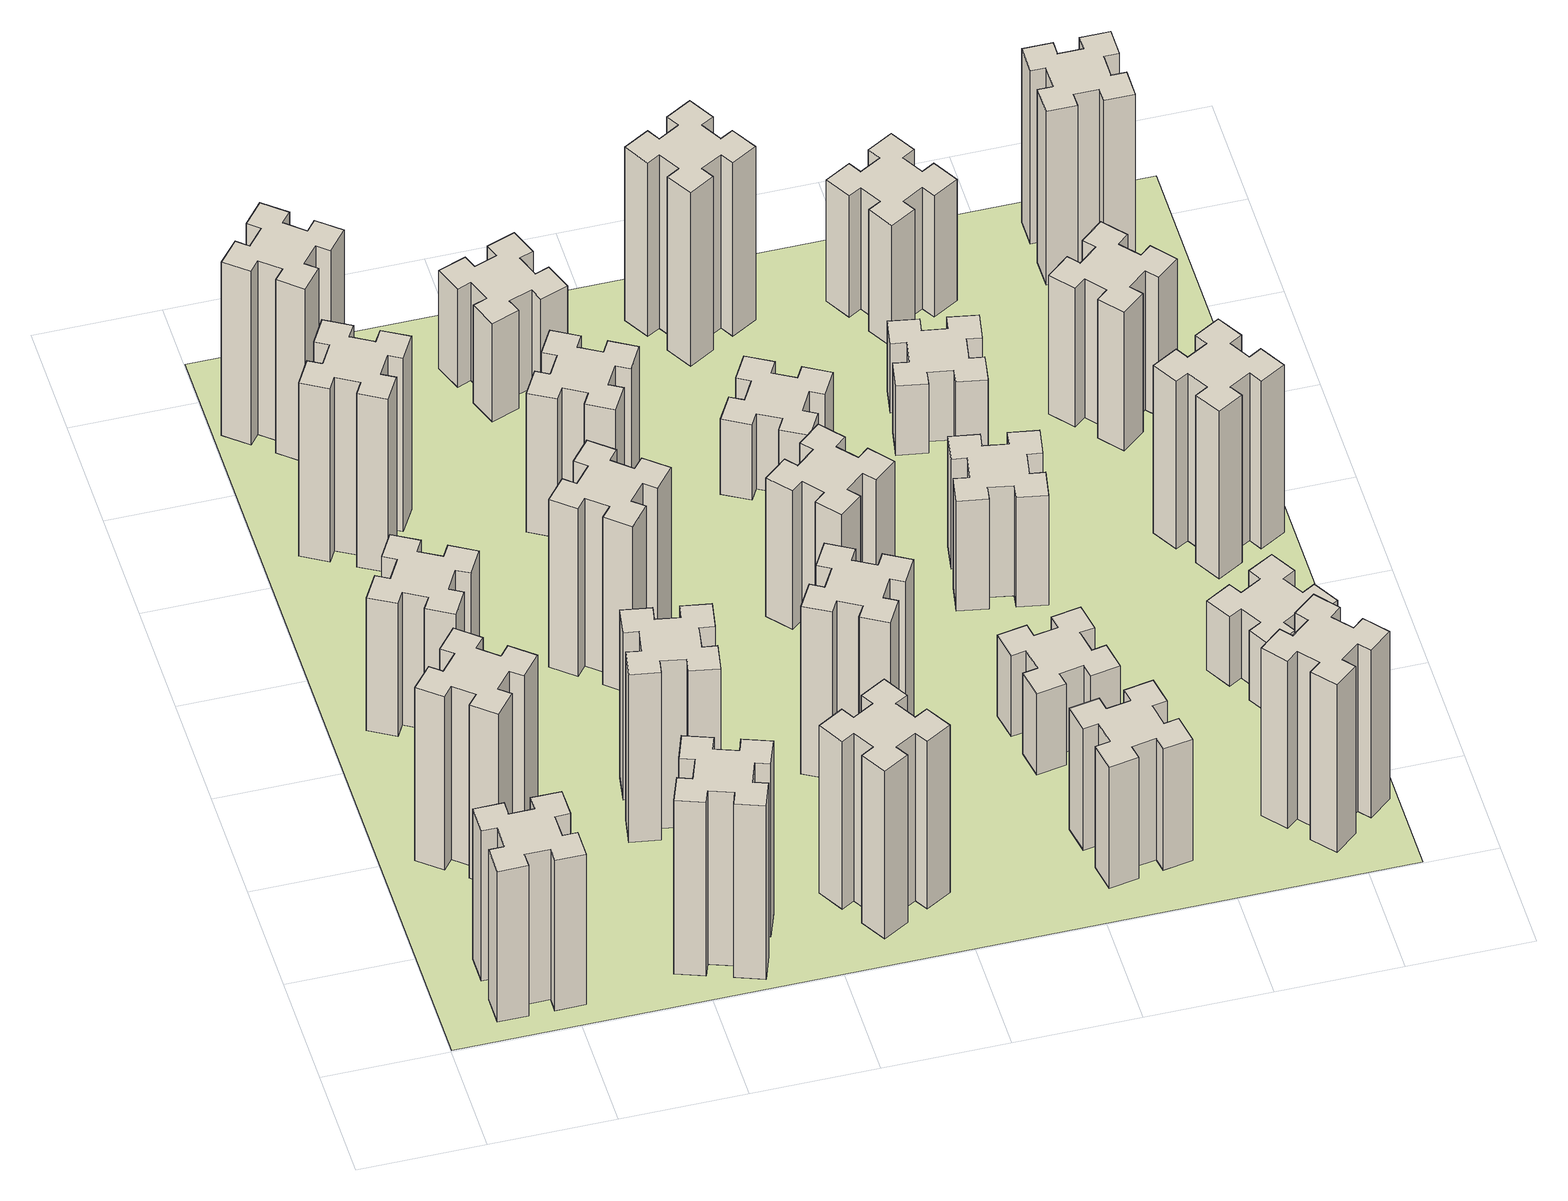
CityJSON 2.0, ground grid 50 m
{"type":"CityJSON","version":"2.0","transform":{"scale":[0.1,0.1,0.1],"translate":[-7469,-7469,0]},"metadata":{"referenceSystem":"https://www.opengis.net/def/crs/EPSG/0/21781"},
"CityObjects":{
"building1":{"type":"Building","attributes":{"class":"1000","function":"1000","usage":"1000","yearOfConstruction":2016,"roofType":"1000","measuredHeight":78,"storeysAboveGround":30,"storeysBelowGround":0},"geometry":[{"type":"Solid","lod":"1","boundaries":[[[[0,1,2,3,4,5,6,7,8,9,10,11,12,13,14,15,16,17,18,19]],[[17,16,20,21]],[[16,15,22,20]],[[15,14,23,22]],[[14,13,24,23]],[[13,12,25,24]],[[12,11,26,25]],[[11,10,27,26]],[[10,9,28,27]],[[9,8,29,28]],[[8,7,30,29]],[[7,6,31,30]],[[6,5,32,31]],[[5,4,33,32]],[[4,3,34,33]],[[3,2,35,34]],[[2,1,36,35]],[[1,0,37,36]],[[0,19,38,37]],[[19,18,39,38]],[[18,17,21,39]],[[24,25,26,27,28,29,30,31,32,33,34,35,36,37,38,39,21,20,22,23]]]]}]},
"building2":{"type":"Building","attributes":{"class":"1000","function":"1000","usage":"1000","yearOfConstruction":2016,"roofType":"1000","measuredHeight":90,"storeysAboveGround":30,"storeysBelowGround":0},"geometry":[{"type":"Solid","lod":"1","boundaries":[[[[40,41,42,43,44,45,46,47,48,49,50,51,52,53,54,55,56,57,58,59]],[[57,56,60,61]],[[56,55,62,60]],[[55,54,63,62]],[[54,53,64,63]],[[53,52,65,64]],[[52,51,66,65]],[[51,50,67,66]],[[50,49,68,67]],[[49,48,69,68]],[[48,47,70,69]],[[47,46,71,70]],[[46,45,72,71]],[[45,44,73,72]],[[44,43,74,73]],[[43,42,75,74]],[[42,41,76,75]],[[41,40,77,76]],[[40,59,78,77]],[[59,58,79,78]],[[58,57,61,79]],[[64,65,66,67,68,69,70,71,72,73,74,75,76,77,78,79,61,60,62,63]]]]}]},
"building3":{"type":"Building","attributes":{"class":"1000","function":"1000","usage":"1000","yearOfConstruction":2016,"roofType":"1000","measuredHeight":69,"storeysAboveGround":30,"storeysBelowGround":0},"geometry":[{"type":"Solid","lod":"1","boundaries":[[[[80,81,82,83,84,85,86,87,88,89,90,91,92,93,94,95,96,97,98,99]],[[97,96,100,101]],[[96,95,102,100]],[[95,94,103,102]],[[94,93,104,103]],[[93,92,105,104]],[[92,91,106,105]],[[91,90,107,106]],[[90,89,108,107]],[[89,88,109,108]],[[88,87,110,109]],[[87,86,111,110]],[[86,85,112,111]],[[85,84,113,112]],[[84,83,114,113]],[[83,82,115,114]],[[82,81,116,115]],[[81,80,117,116]],[[80,99,118,117]],[[99,98,119,118]],[[98,97,101,119]],[[104,105,106,107,108,109,110,111,112,113,114,115,116,117,118,119,101,100,102,103]]]]}]},
"building4":{"type":"Building","attributes":{"class":"1000","function":"1000","usage":"1000","yearOfConstruction":2016,"roofType":"1000","measuredHeight":90,"storeysAboveGround":30,"storeysBelowGround":0},"geometry":[{"type":"Solid","lod":"1","boundaries":[[[[120,121,122,123,124,125,126,127,128,129,130,131,132,133,134,135,136,137,138,139]],[[137,136,140,141]],[[136,135,142,140]],[[135,134,143,142]],[[134,133,144,143]],[[133,132,145,144]],[[132,131,146,145]],[[131,130,147,146]],[[130,129,148,147]],[[129,128,149,148]],[[128,127,150,149]],[[127,126,151,150]],[[126,125,152,151]],[[125,124,153,152]],[[124,123,154,153]],[[123,122,155,154]],[[122,121,156,155]],[[121,120,157,156]],[[120,139,158,157]],[[139,138,159,158]],[[138,137,141,159]],[[144,145,146,147,148,149,150,151,152,153,154,155,156,157,158,159,141,140,142,143]]]]}]},
"building5":{"type":"Building","attributes":{"class":"1000","function":"1000","usage":"1000","yearOfConstruction":2016,"roofType":"1000","measuredHeight":90,"storeysAboveGround":30,"storeysBelowGround":0},"geometry":[{"type":"Solid","lod":"1","boundaries":[[[[160,161,162,163,164,165,166,167,168,169,170,171,172,173,174,175,176,177,178,179]],[[177,176,180,181]],[[176,175,182,180]],[[175,174,183,182]],[[174,173,184,183]],[[173,172,185,184]],[[172,171,186,185]],[[171,170,187,186]],[[170,169,188,187]],[[169,168,189,188]],[[168,167,190,189]],[[167,166,191,190]],[[166,165,192,191]],[[165,164,193,192]],[[164,163,194,193]],[[163,162,195,194]],[[162,161,196,195]],[[161,160,197,196]],[[160,179,198,197]],[[179,178,199,198]],[[178,177,181,199]],[[184,185,186,187,188,189,190,191,192,193,194,195,196,197,198,199,181,180,182,183]]]]}]},
"building6":{"type":"Building","attributes":{"class":"1000","function":"1000","usage":"1000","yearOfConstruction":2016,"roofType":"1000","measuredHeight":90,"storeysAboveGround":30,"storeysBelowGround":0},"geometry":[{"type":"Solid","lod":"1","boundaries":[[[[200,201,202,203,204,205,206,207,208,209,210,211,212,213,214,215,216,217,218,219]],[[217,216,220,221]],[[216,215,222,220]],[[215,214,223,222]],[[214,213,224,223]],[[213,212,225,224]],[[212,211,226,225]],[[211,210,227,226]],[[210,209,228,227]],[[209,208,229,228]],[[208,207,230,229]],[[207,206,231,230]],[[206,205,232,231]],[[205,204,233,232]],[[204,203,234,233]],[[203,202,235,234]],[[202,201,236,235]],[[201,200,237,236]],[[200,219,238,237]],[[219,218,239,238]],[[218,217,221,239]],[[224,225,226,227,228,229,230,231,232,233,234,235,236,237,238,239,221,220,222,223]]]]}]},
"building7":{"type":"Building","attributes":{"class":"1000","function":"1000","usage":"1000","yearOfConstruction":2016,"roofType":"1000","measuredHeight":87,"storeysAboveGround":30,"storeysBelowGround":0},"geometry":[{"type":"Solid","lod":"1","boundaries":[[[[240,241,242,243,244,245,246,247,248,249,250,251,252,253,254,255,256,257,258,259]],[[257,256,260,261]],[[256,255,262,260]],[[255,254,263,262]],[[254,253,264,263]],[[253,252,265,264]],[[252,251,266,265]],[[251,250,267,266]],[[250,249,268,267]],[[249,248,269,268]],[[248,247,270,269]],[[247,246,271,270]],[[246,245,272,271]],[[245,244,273,272]],[[244,243,274,273]],[[243,242,275,274]],[[242,241,276,275]],[[241,240,277,276]],[[240,259,278,277]],[[259,258,279,278]],[[258,257,261,279]],[[264,265,266,267,268,269,270,271,272,273,274,275,276,277,278,279,261,260,262,263]]]]}]},
"building8":{"type":"Building","attributes":{"class":"1000","function":"1000","usage":"1000","yearOfConstruction":2016,"roofType":"1000","measuredHeight":87,"storeysAboveGround":30,"storeysBelowGround":0},"geometry":[{"type":"Solid","lod":"1","boundaries":[[[[280,281,282,283,284,285,286,287,288,289,290,291,292,293,294,295,296,297,298,299]],[[297,296,300,301]],[[296,295,302,300]],[[295,294,303,302]],[[294,293,304,303]],[[293,292,305,304]],[[292,291,306,305]],[[291,290,307,306]],[[290,289,308,307]],[[289,288,309,308]],[[288,287,310,309]],[[287,286,311,310]],[[286,285,312,311]],[[285,284,313,312]],[[284,283,314,313]],[[283,282,315,314]],[[282,281,316,315]],[[281,280,317,316]],[[280,299,318,317]],[[299,298,319,318]],[[298,297,301,319]],[[304,305,306,307,308,309,310,311,312,313,314,315,316,317,318,319,301,300,302,303]]]]}]},
"building9":{"type":"Building","attributes":{"class":"1000","function":"1000","usage":"1000","yearOfConstruction":2016,"roofType":"1000","measuredHeight":87,"storeysAboveGround":30,"storeysBelowGround":0},"geometry":[{"type":"Solid","lod":"1","boundaries":[[[[320,321,322,323,324,325,326,327,328,329,330,331,332,333,334,335,336,337,338,339]],[[337,336,340,341]],[[336,335,342,340]],[[335,334,343,342]],[[334,333,344,343]],[[333,332,345,344]],[[332,331,346,345]],[[331,330,347,346]],[[330,329,348,347]],[[329,328,349,348]],[[328,327,350,349]],[[327,326,351,350]],[[326,325,352,351]],[[325,324,353,352]],[[324,323,354,353]],[[323,322,355,354]],[[322,321,356,355]],[[321,320,357,356]],[[320,339,358,357]],[[339,338,359,358]],[[338,337,341,359]],[[344,345,346,347,348,349,350,351,352,353,354,355,356,357,358,359,341,340,342,343]]]]}]},
"building10":{"type":"Building","attributes":{"class":"1000","function":"1000","usage":"1000","yearOfConstruction":2016,"roofType":"1000","measuredHeight":72,"storeysAboveGround":30,"storeysBelowGround":0},"geometry":[{"type":"Solid","lod":"1","boundaries":[[[[360,361,362,363,364,365,366,367,368,369,370,371,372,373,374,375,376,377,378,379]],[[377,376,380,381]],[[376,375,382,380]],[[375,374,383,382]],[[374,373,384,383]],[[373,372,385,384]],[[372,371,386,385]],[[371,370,387,386]],[[370,369,388,387]],[[369,368,389,388]],[[368,367,390,389]],[[367,366,391,390]],[[366,365,392,391]],[[365,364,393,392]],[[364,363,394,393]],[[363,362,395,394]],[[362,361,396,395]],[[361,360,397,396]],[[360,379,398,397]],[[379,378,399,398]],[[378,377,381,399]],[[384,385,386,387,388,389,390,391,392,393,394,395,396,397,398,399,381,380,382,383]]]]}]},
"building11":{"type":"Building","attributes":{"class":"1000","function":"1000","usage":"1000","yearOfConstruction":2016,"roofType":"1000","measuredHeight":51,"storeysAboveGround":30,"storeysBelowGround":0},"geometry":[{"type":"Solid","lod":"1","boundaries":[[[[400,401,402,403,404,405,406,407,408,409,410,411,412,413,414,415,416,417,418,419]],[[417,416,420,421]],[[416,415,422,420]],[[415,414,423,422]],[[414,413,424,423]],[[413,412,425,424]],[[412,411,426,425]],[[411,410,427,426]],[[410,409,428,427]],[[409,408,429,428]],[[408,407,430,429]],[[407,406,431,430]],[[406,405,432,431]],[[405,404,433,432]],[[404,403,434,433]],[[403,402,435,434]],[[402,401,436,435]],[[401,400,437,436]],[[400,419,438,437]],[[419,418,439,438]],[[418,417,421,439]],[[424,425,426,427,428,429,430,431,432,433,434,435,436,437,438,439,421,420,422,423]]]]}]},
"building12":{"type":"Building","attributes":{"class":"1000","function":"1000","usage":"1000","yearOfConstruction":2016,"roofType":"1000","measuredHeight":87,"storeysAboveGround":30,"storeysBelowGround":0},"geometry":[{"type":"Solid","lod":"1","boundaries":[[[[440,441,442,443,444,445,446,447,448,449,450,451,452,453,454,455,456,457,458,459]],[[457,456,460,461]],[[456,455,462,460]],[[455,454,463,462]],[[454,453,464,463]],[[453,452,465,464]],[[452,451,466,465]],[[451,450,467,466]],[[450,449,468,467]],[[449,448,469,468]],[[448,447,470,469]],[[447,446,471,470]],[[446,445,472,471]],[[445,444,473,472]],[[444,443,474,473]],[[443,442,475,474]],[[442,441,476,475]],[[441,440,477,476]],[[440,459,478,477]],[[459,458,479,478]],[[458,457,461,479]],[[464,465,466,467,468,469,470,471,472,473,474,475,476,477,478,479,461,460,462,463]]]]}]},
"building13":{"type":"Building","attributes":{"class":"1000","function":"1000","usage":"1000","yearOfConstruction":2016,"roofType":"1000","measuredHeight":72,"storeysAboveGround":30,"storeysBelowGround":0},"geometry":[{"type":"Solid","lod":"1","boundaries":[[[[480,481,482,483,484,485,486,487,488,489,490,491,492,493,494,495,496,497,498,499]],[[497,496,500,501]],[[496,495,502,500]],[[495,494,503,502]],[[494,493,504,503]],[[493,492,505,504]],[[492,491,506,505]],[[491,490,507,506]],[[490,489,508,507]],[[489,488,509,508]],[[488,487,510,509]],[[487,486,511,510]],[[486,485,512,511]],[[485,484,513,512]],[[484,483,514,513]],[[483,482,515,514]],[[482,481,516,515]],[[481,480,517,516]],[[480,499,518,517]],[[499,498,519,518]],[[498,497,501,519]],[[504,505,506,507,508,509,510,511,512,513,514,515,516,517,518,519,501,500,502,503]]]]}]},
"building14":{"type":"Building","attributes":{"class":"1000","function":"1000","usage":"1000","yearOfConstruction":2016,"roofType":"1000","measuredHeight":39,"storeysAboveGround":30,"storeysBelowGround":0},"geometry":[{"type":"Solid","lod":"1","boundaries":[[[[520,521,522,523,524,525,526,527,528,529,530,531,532,533,534,535,536,537,538,539]],[[537,536,540,541]],[[536,535,542,540]],[[535,534,543,542]],[[534,533,544,543]],[[533,532,545,544]],[[532,531,546,545]],[[531,530,547,546]],[[530,529,548,547]],[[529,528,549,548]],[[528,527,550,549]],[[527,526,551,550]],[[526,525,552,551]],[[525,524,553,552]],[[524,523,554,553]],[[523,522,555,554]],[[522,521,556,555]],[[521,520,557,556]],[[520,539,558,557]],[[539,538,559,558]],[[538,537,541,559]],[[544,545,546,547,548,549,550,551,552,553,554,555,556,557,558,559,541,540,542,543]]]]}]},
"building15":{"type":"Building","attributes":{"class":"1000","function":"1000","usage":"1000","yearOfConstruction":2016,"roofType":"1000","measuredHeight":63,"storeysAboveGround":30,"storeysBelowGround":0},"geometry":[{"type":"Solid","lod":"1","boundaries":[[[[560,561,562,563,564,565,566,567,568,569,570,571,572,573,574,575,576,577,578,579]],[[577,576,580,581]],[[576,575,582,580]],[[575,574,583,582]],[[574,573,584,583]],[[573,572,585,584]],[[572,571,586,585]],[[571,570,587,586]],[[570,569,588,587]],[[569,568,589,588]],[[568,567,590,589]],[[567,566,591,590]],[[566,565,592,591]],[[565,564,593,592]],[[564,563,594,593]],[[563,562,595,594]],[[562,561,596,595]],[[561,560,597,596]],[[560,579,598,597]],[[579,578,599,598]],[[578,577,581,599]],[[584,585,586,587,588,589,590,591,592,593,594,595,596,597,598,599,581,580,582,583]]]]}]},
"building16":{"type":"Building","attributes":{"class":"1000","function":"1000","usage":"1000","yearOfConstruction":2016,"roofType":"1000","measuredHeight":90,"storeysAboveGround":30,"storeysBelowGround":0},"geometry":[{"type":"Solid","lod":"1","boundaries":[[[[600,601,602,603,604,605,606,607,608,609,610,611,612,613,614,615,616,617,618,619]],[[617,616,620,621]],[[616,615,622,620]],[[615,614,623,622]],[[614,613,624,623]],[[613,612,625,624]],[[612,611,626,625]],[[611,610,627,626]],[[610,609,628,627]],[[609,608,629,628]],[[608,607,630,629]],[[607,606,631,630]],[[606,605,632,631]],[[605,604,633,632]],[[604,603,634,633]],[[603,602,635,634]],[[602,601,636,635]],[[601,600,637,636]],[[600,619,638,637]],[[619,618,639,638]],[[618,617,621,639]],[[624,625,626,627,628,629,630,631,632,633,634,635,636,637,638,639,621,620,622,623]]]]}]},
"building17":{"type":"Building","attributes":{"class":"1000","function":"1000","usage":"1000","yearOfConstruction":2016,"roofType":"1000","measuredHeight":42,"storeysAboveGround":30,"storeysBelowGround":0},"geometry":[{"type":"Solid","lod":"1","boundaries":[[[[640,641,642,643,644,645,646,647,648,649,650,651,652,653,654,655,656,657,658,659]],[[657,656,660,661]],[[656,655,662,660]],[[655,654,663,662]],[[654,653,664,663]],[[653,652,665,664]],[[652,651,666,665]],[[651,650,667,666]],[[650,649,668,667]],[[649,648,669,668]],[[648,647,670,669]],[[647,646,671,670]],[[646,645,672,671]],[[645,644,673,672]],[[644,643,674,673]],[[643,642,675,674]],[[642,641,676,675]],[[641,640,677,676]],[[640,659,678,677]],[[659,658,679,678]],[[658,657,661,679]],[[664,665,666,667,668,669,670,671,672,673,674,675,676,677,678,679,661,660,662,663]]]]}]},
"building18":{"type":"Building","attributes":{"class":"1000","function":"1000","usage":"1000","yearOfConstruction":2016,"roofType":"1000","measuredHeight":57,"storeysAboveGround":30,"storeysBelowGround":0},"geometry":[{"type":"Solid","lod":"1","boundaries":[[[[680,681,682,683,684,685,686,687,688,689,690,691,692,693,694,695,696,697,698,699]],[[697,696,700,701]],[[696,695,702,700]],[[695,694,703,702]],[[694,693,704,703]],[[693,692,705,704]],[[692,691,706,705]],[[691,690,707,706]],[[690,689,708,707]],[[689,688,709,708]],[[688,687,710,709]],[[687,686,711,710]],[[686,685,712,711]],[[685,684,713,712]],[[684,683,714,713]],[[683,682,715,714]],[[682,681,716,715]],[[681,680,717,716]],[[680,699,718,717]],[[699,698,719,718]],[[698,697,701,719]],[[704,705,706,707,708,709,710,711,712,713,714,715,716,717,718,719,701,700,702,703]]]]}]},
"building19":{"type":"Building","attributes":{"class":"1000","function":"1000","usage":"1000","yearOfConstruction":2016,"roofType":"1000","measuredHeight":36,"storeysAboveGround":30,"storeysBelowGround":0},"geometry":[{"type":"Solid","lod":"1","boundaries":[[[[720,721,722,723,724,725,726,727,728,729,730,731,732,733,734,735,736,737,738,739]],[[737,736,740,741]],[[736,735,742,740]],[[735,734,743,742]],[[734,733,744,743]],[[733,732,745,744]],[[732,731,746,745]],[[731,730,747,746]],[[730,729,748,747]],[[729,728,749,748]],[[728,727,750,749]],[[727,726,751,750]],[[726,725,752,751]],[[725,724,753,752]],[[724,723,754,753]],[[723,722,755,754]],[[722,721,756,755]],[[721,720,757,756]],[[720,739,758,757]],[[739,738,759,758]],[[738,737,741,759]],[[744,745,746,747,748,749,750,751,752,753,754,755,756,757,758,759,741,740,742,743]]]]}]},
"building20":{"type":"Building","attributes":{"class":"1000","function":"1000","usage":"1000","yearOfConstruction":2016,"roofType":"1000","measuredHeight":87,"storeysAboveGround":30,"storeysBelowGround":0},"geometry":[{"type":"Solid","lod":"1","boundaries":[[[[760,761,762,763,764,765,766,767,768,769,770,771,772,773,774,775,776,777,778,779]],[[777,776,780,781]],[[776,775,782,780]],[[775,774,783,782]],[[774,773,784,783]],[[773,772,785,784]],[[772,771,786,785]],[[771,770,787,786]],[[770,769,788,787]],[[769,768,789,788]],[[768,767,790,789]],[[767,766,791,790]],[[766,765,792,791]],[[765,764,793,792]],[[764,763,794,793]],[[763,762,795,794]],[[762,761,796,795]],[[761,760,797,796]],[[760,779,798,797]],[[779,778,799,798]],[[778,777,781,799]],[[784,785,786,787,788,789,790,791,792,793,794,795,796,797,798,799,781,780,782,783]]]]}]},
"building21":{"type":"Building","attributes":{"class":"1000","function":"1000","usage":"1000","yearOfConstruction":2016,"roofType":"1000","measuredHeight":63,"storeysAboveGround":30,"storeysBelowGround":0},"geometry":[{"type":"Solid","lod":"1","boundaries":[[[[800,801,802,803,804,805,806,807,808,809,810,811,812,813,814,815,816,817,818,819]],[[817,816,820,821]],[[816,815,822,820]],[[815,814,823,822]],[[814,813,824,823]],[[813,812,825,824]],[[812,811,826,825]],[[811,810,827,826]],[[810,809,828,827]],[[809,808,829,828]],[[808,807,830,829]],[[807,806,831,830]],[[806,805,832,831]],[[805,804,833,832]],[[804,803,834,833]],[[803,802,835,834]],[[802,801,836,835]],[[801,800,837,836]],[[800,819,838,837]],[[819,818,839,838]],[[818,817,821,839]],[[824,825,826,827,828,829,830,831,832,833,834,835,836,837,838,839,821,820,822,823]]]]}]},
"building22":{"type":"Building","attributes":{"class":"1000","function":"1000","usage":"1000","yearOfConstruction":2016,"roofType":"1000","measuredHeight":36,"storeysAboveGround":30,"storeysBelowGround":0},"geometry":[{"type":"Solid","lod":"1","boundaries":[[[[840,841,842,843,844,845,846,847,848,849,850,851,852,853,854,855,856,857,858,859]],[[857,856,860,861]],[[856,855,862,860]],[[855,854,863,862]],[[854,853,864,863]],[[853,852,865,864]],[[852,851,866,865]],[[851,850,867,866]],[[850,849,868,867]],[[849,848,869,868]],[[848,847,870,869]],[[847,846,871,870]],[[846,845,872,871]],[[845,844,873,872]],[[844,843,874,873]],[[843,842,875,874]],[[842,841,876,875]],[[841,840,877,876]],[[840,859,878,877]],[[859,858,879,878]],[[858,857,861,879]],[[864,865,866,867,868,869,870,871,872,873,874,875,876,877,878,879,861,860,862,863]]]]}]},
"building23":{"type":"Building","attributes":{"class":"1000","function":"1000","usage":"1000","yearOfConstruction":2016,"roofType":"1000","measuredHeight":87,"storeysAboveGround":30,"storeysBelowGround":0},"geometry":[{"type":"Solid","lod":"1","boundaries":[[[[880,881,882,883,884,885,886,887,888,889,890,891,892,893,894,895,896,897,898,899]],[[897,896,900,901]],[[896,895,902,900]],[[895,894,903,902]],[[894,893,904,903]],[[893,892,905,904]],[[892,891,906,905]],[[891,890,907,906]],[[890,889,908,907]],[[889,888,909,908]],[[888,887,910,909]],[[887,886,911,910]],[[886,885,912,911]],[[885,884,913,912]],[[884,883,914,913]],[[883,882,915,914]],[[882,881,916,915]],[[881,880,917,916]],[[880,899,918,917]],[[899,898,919,918]],[[898,897,901,919]],[[904,905,906,907,908,909,910,911,912,913,914,915,916,917,918,919,901,900,902,903]]]]}]},
"building24":{"type":"Building","attributes":{"class":"1000","function":"1000","usage":"1000","yearOfConstruction":2016,"roofType":"1000","measuredHeight":72,"storeysAboveGround":30,"storeysBelowGround":0},"geometry":[{"type":"Solid","lod":"1","boundaries":[[[[920,921,922,923,924,925,926,927,928,929,930,931,932,933,934,935,936,937,938,939]],[[937,936,940,941]],[[936,935,942,940]],[[935,934,943,942]],[[934,933,944,943]],[[933,932,945,944]],[[932,931,946,945]],[[931,930,947,946]],[[930,929,948,947]],[[929,928,949,948]],[[928,927,950,949]],[[927,926,951,950]],[[926,925,952,951]],[[925,924,953,952]],[[924,923,954,953]],[[923,922,955,954]],[[922,921,956,955]],[[921,920,957,956]],[[920,939,958,957]],[[939,938,959,958]],[[938,937,941,959]],[[944,945,946,947,948,949,950,951,952,953,954,955,956,957,958,959,941,940,942,943]]]]}]},
"building25":{"type":"Building","attributes":{"class":"1000","function":"1000","usage":"1000","yearOfConstruction":2016,"roofType":"1000","measuredHeight":90,"storeysAboveGround":30,"storeysBelowGround":0},"geometry":[{"type":"Solid","lod":"1","boundaries":[[[[960,961,962,963,964,965,966,967,968,969,970,971,972,973,974,975,976,977,978,979]],[[977,976,980,981]],[[976,975,982,980]],[[975,974,983,982]],[[974,973,984,983]],[[973,972,985,984]],[[972,971,986,985]],[[971,970,987,986]],[[970,969,988,987]],[[969,968,989,988]],[[968,967,990,989]],[[967,966,991,990]],[[966,965,992,991]],[[965,964,993,992]],[[964,963,994,993]],[[963,962,995,994]],[[962,961,996,995]],[[961,960,997,996]],[[960,979,998,997]],[[979,978,999,998]],[[978,977,981,999]],[[984,985,986,987,988,989,990,991,992,993,994,995,996,997,998,999,981,980,982,983]]]]}]},
"landuse1":{"type":"LandUse","attributes":{"name":"plot1","function":"1010"},"geometry":[{"type":"MultiSurface","lod":"1","boundaries":[[[1000,1001,1002,1003]]]}]}
},
"vertices":[
[265,325,0],[265,225,0],[205,225,0],[205,105,0],[325,105,0],[325,165,0],[425,165,0],[425,105,0],[545,105,0],[545,225,0],[485,225,0],[485,325,0],[545,325,0],[545,445,0],[425,445,0],[425,385,0],[325,385,0],[325,445,0],[205,445,0],[205,325,0],[325,385,780],[325,445,780],[425,385,780],[425,445,780],[545,445,780],[545,325,780],[485,325,780],[485,225,780],[545,225,780],[545,105,780],[425,105,780],[425,165,780],[325,165,780],[325,105,780],[205,105,780],[205,225,780],[265,225,780],[265,325,780],[205,325,780],[205,445,780],
[484,1067,0],[408,1132,0],[446,1178,0],[354,1255,0],[277,1163,0],[323,1124,0],[259,1048,0],[213,1086,0],[136,994,0],[228,917,0],[266,963,0],[343,899,0],[304,853,0],[396,776,0],[473,868,0],[427,906,0],[492,983,0],[538,944,0],[615,1036,0],[523,1113,0],[492,983,900],[538,944,900],[427,906,900],[473,868,900],[396,776,900],[304,853,900],[343,899,900],[266,963,900],[228,917,900],[136,994,900],[213,1086,900],[259,1048,900],[323,1124,900],[277,1163,900],[354,1255,900],[446,1178,900],[408,1132,900],[484,1067,900],[523,1113,900],[615,1036,900],
[474,1826,0],[387,1876,0],[417,1928,0],[313,1988,0],[253,1884,0],[305,1854,0],[255,1767,0],[203,1797,0],[143,1693,0],[247,1633,0],[277,1685,0],[364,1635,0],[334,1583,0],[438,1523,0],[498,1627,0],[446,1657,0],[496,1744,0],[548,1714,0],[608,1818,0],[504,1878,0],[496,1744,690],[548,1714,690],[446,1657,690],[498,1627,690],[438,1523,690],[334,1583,690],[364,1635,690],[277,1685,690],[247,1633,690],[143,1693,690],[203,1797,690],[255,1767,690],[305,1854,690],[253,1884,690],[313,1988,690],[417,1928,690],[387,1876,690],[474,1826,690],[504,1878,690],[608,1818,690],
[446,2597,0],[496,2684,0],[548,2654,0],[608,2758,0],[504,2818,0],[474,2766,0],[387,2816,0],[417,2868,0],[313,2928,0],[253,2824,0],[305,2794,0],[255,2707,0],[203,2737,0],[143,2633,0],[247,2573,0],[277,2625,0],[364,2575,0],[334,2523,0],[438,2463,0],[498,2567,0],[364,2575,900],[334,2523,900],[277,2625,900],[247,2573,900],[143,2633,900],[203,2737,900],[255,2707,900],[305,2794,900],[253,2824,900],[313,2928,900],[417,2868,900],[387,2816,900],[474,2766,900],[504,2818,900],[608,2758,900],[548,2654,900],[496,2684,900],[446,2597,900],[498,2567,900],[438,2463,900],
[1029,360,0],[995,266,0],[939,287,0],[897,174,0],[1010,133,0],[1031,189,0],[1125,155,0],[1104,99,0],[1217,57,0],[1258,170,0],[1202,191,0],[1236,285,0],[1292,264,0],[1333,377,0],[1220,418,0],[1200,362,0],[1106,396,0],[1127,452,0],[1014,493,0],[973,380,0],[1106,396,900],[1127,452,900],[1200,362,900],[1220,418,900],[1333,377,900],[1292,264,900],[1236,285,900],[1202,191,900],[1258,170,900],[1217,57,900],[1104,99,900],[1125,155,900],[1031,189,900],[1010,133,900],[897,174,900],[939,287,900],[995,266,900],[1029,360,900],[973,380,900],[1014,493,900],
[384,3387,0],[308,3452,0],[346,3498,0],[254,3575,0],[177,3483,0],[223,3444,0],[159,3368,0],[113,3406,0],[36,3314,0],[128,3237,0],[166,3283,0],[243,3219,0],[204,3173,0],[296,3096,0],[373,3188,0],[327,3226,0],[392,3303,0],[438,3264,0],[515,3356,0],[423,3433,0],[392,3303,900],[438,3264,900],[327,3226,900],[373,3188,900],[296,3096,900],[204,3173,900],[243,3219,900],[166,3283,900],[128,3237,900],[36,3314,900],[113,3406,900],[159,3368,900],[223,3444,900],[177,3483,900],[254,3575,900],[346,3498,900],[308,3452,900],[384,3387,900],[423,3433,900],[515,3356,900],
[1047,916,0],[1145,898,0],[1135,839,0],[1253,818,0],[1274,937,0],[1215,947,0],[1232,1045,0],[1291,1035,0],[1312,1153,0],[1194,1174,0],[1184,1115,0],[1085,1132,0],[1096,1191,0],[977,1212,0],[957,1094,0],[1016,1084,0],[998,985,0],[939,996,0],[918,877,0],[1037,857,0],[998,985,870],[939,996,870],[1016,1084,870],[957,1094,870],[977,1212,870],[1096,1191,870],[1085,1132,870],[1184,1115,870],[1194,1174,870],[1312,1153,870],[1291,1035,870],[1232,1045,870],[1215,947,870],[1274,937,870],[1253,818,870],[1135,839,870],[1145,898,870],[1047,916,870],[1037,857,870],[918,877,870],
[1224,1907,0],[1148,1972,0],[1186,2018,0],[1094,2095,0],[1017,2003,0],[1063,1964,0],[999,1888,0],[953,1926,0],[876,1834,0],[968,1757,0],[1006,1803,0],[1083,1739,0],[1044,1693,0],[1136,1616,0],[1213,1708,0],[1167,1746,0],[1232,1823,0],[1278,1784,0],[1355,1876,0],[1263,1953,0],[1232,1823,870],[1278,1784,870],[1167,1746,870],[1213,1708,870],[1136,1616,870],[1044,1693,870],[1083,1739,870],[1006,1803,870],[968,1757,870],[876,1834,870],[953,1926,870],[999,1888,870],[1063,1964,870],[1017,2003,870],[1094,2095,870],[1186,2018,870],[1148,1972,870],[1224,1907,870],[1263,1953,870],[1355,1876,870],
[1744,496,0],[1657,446,0],[1627,498,0],[1523,438,0],[1583,334,0],[1635,364,0],[1685,277,0],[1633,247,0],[1693,143,0],[1797,203,0],[1767,255,0],[1854,305,0],[1884,253,0],[1988,313,0],[1928,417,0],[1876,387,0],[1826,474,0],[1878,504,0],[1818,608,0],[1714,548,0],[1826,474,870],[1878,504,870],[1876,387,870],[1928,417,870],[1988,313,870],[1884,253,870],[1854,305,870],[1767,255,870],[1797,203,870],[1693,143,870],[1633,247,870],[1685,277,870],[1635,364,870],[1583,334,870],[1523,438,870],[1627,498,870],[1657,446,870],[1744,496,870],[1714,548,870],[1818,608,870],
[1314,2666,0],[1227,2716,0],[1257,2768,0],[1153,2828,0],[1093,2724,0],[1145,2694,0],[1095,2607,0],[1043,2637,0],[983,2533,0],[1087,2473,0],[1117,2525,0],[1204,2475,0],[1174,2423,0],[1278,2363,0],[1338,2467,0],[1286,2497,0],[1336,2584,0],[1388,2554,0],[1448,2658,0],[1344,2718,0],[1336,2584,720],[1388,2554,720],[1286,2497,720],[1338,2467,720],[1278,2363,720],[1174,2423,720],[1204,2475,720],[1117,2525,720],[1087,2473,720],[983,2533,720],[1043,2637,720],[1095,2607,720],[1145,2694,720],[1093,2724,720],[1153,2828,720],[1257,2768,720],[1227,2716,720],[1314,2666,720],[1344,2718,720],[1448,2658,720],
[1125,3456,0],[1031,3422,0],[1010,3478,0],[897,3437,0],[939,3324,0],[995,3345,0],[1029,3251,0],[973,3230,0],[1014,3117,0],[1127,3159,0],[1106,3215,0],[1200,3249,0],[1220,3193,0],[1333,3234,0],[1292,3347,0],[1236,3326,0],[1202,3420,0],[1258,3440,0],[1217,3553,0],[1104,3512,0],[1202,3420,510],[1258,3440,510],[1236,3326,510],[1292,3347,510],[1333,3234,510],[1220,3193,510],[1200,3249,510],[1106,3215,510],[1127,3159,510],[1014,3117,510],[973,3230,510],[1029,3251,510],[995,3345,510],[939,3324,510],[897,3437,510],[1010,3478,510],[1031,3422,510],[1125,3456,510],[1104,3512,510],[1217,3553,510],
[1926,1017,0],[1976,1104,0],[2028,1074,0],[2088,1178,0],[1984,1238,0],[1954,1186,0],[1867,1236,0],[1897,1288,0],[1793,1348,0],[1733,1244,0],[1785,1214,0],[1735,1127,0],[1683,1157,0],[1623,1053,0],[1727,993,0],[1757,1045,0],[1844,995,0],[1814,943,0],[1918,883,0],[1978,987,0],[1844,995,870],[1814,943,870],[1757,1045,870],[1727,993,870],[1623,1053,870],[1683,1157,870],[1735,1127,870],[1785,1214,870],[1733,1244,870],[1793,1348,870],[1897,1288,870],[1867,1236,870],[1954,1186,870],[1984,1238,870],[2088,1178,870],[2028,1074,870],[1976,1104,870],[1926,1017,870],[1978,987,870],[1918,883,870],
[2072,1888,0],[2007,1964,0],[2053,2003,0],[1976,2095,0],[1884,2018,0],[1923,1972,0],[1846,1907,0],[1808,1953,0],[1716,1876,0],[1793,1784,0],[1839,1823,0],[1903,1746,0],[1857,1708,0],[1934,1616,0],[2026,1693,0],[1988,1739,0],[2064,1803,0],[2103,1757,0],[2195,1834,0],[2118,1926,0],[2064,1803,720],[2103,1757,720],[1988,1739,720],[2026,1693,720],[1934,1616,720],[1857,1708,720],[1903,1746,720],[1839,1823,720],[1793,1784,720],[1716,1876,720],[1808,1953,720],[1846,1907,720],[1923,1972,720],[1884,2018,720],[1976,2095,720],[2053,2003,720],[2007,1964,720],[2072,1888,720],[2118,1926,720],[2195,1834,720],
[2026,2497,0],[2076,2584,0],[2128,2554,0],[2188,2658,0],[2084,2718,0],[2054,2666,0],[1967,2716,0],[1997,2768,0],[1893,2828,0],[1833,2724,0],[1885,2694,0],[1835,2607,0],[1783,2637,0],[1723,2533,0],[1827,2473,0],[1857,2525,0],[1944,2475,0],[1914,2423,0],[2018,2363,0],[2078,2467,0],[1944,2475,390],[1914,2423,390],[1857,2525,390],[1827,2473,390],[1723,2533,390],[1783,2637,390],[1835,2607,390],[1885,2694,390],[1833,2724,390],[1893,2828,390],[1997,2768,390],[1967,2716,390],[2054,2666,390],[2084,2718,390],[2188,2658,390],[2128,2554,390],[2076,2584,390],[2026,2497,390],[2078,2467,390],[2018,2363,390],
[2665,258,0],[2764,276,0],[2774,217,0],[2892,237,0],[2871,356,0],[2812,345,0],[2795,444,0],[2854,454,0],[2833,572,0],[2715,551,0],[2725,492,0],[2627,475,0],[2617,534,0],[2498,513,0],[2519,395,0],[2578,405,0],[2596,307,0],[2537,297,0],[2557,178,0],[2676,199,0],[2596,307,630],[2537,297,630],[2578,405,630],[2519,395,630],[2498,513,630],[2617,534,630],[2627,475,630],[2725,492,630],[2715,551,630],[2833,572,630],[2854,454,630],[2795,444,630],[2812,345,630],[2871,356,630],[2892,237,630],[2774,217,630],[2764,276,630],[2665,258,630],[2676,199,630],[2557,178,630],
[1844,3556,0],[1757,3506,0],[1727,3558,0],[1623,3498,0],[1683,3394,0],[1735,3424,0],[1785,3337,0],[1733,3307,0],[1793,3203,0],[1897,3263,0],[1867,3315,0],[1954,3365,0],[1984,3313,0],[2088,3373,0],[2028,3477,0],[1976,3447,0],[1926,3534,0],[1978,3564,0],[1918,3668,0],[1814,3608,0],[1926,3534,900],[1978,3564,900],[1976,3447,900],[2028,3477,900],[2088,3373,900],[1984,3313,900],[1954,3365,900],[1867,3315,900],[1897,3263,900],[1793,3203,900],[1733,3307,900],[1785,3337,900],[1735,3424,900],[1683,3394,900],[1623,3498,900],[1727,3558,900],[1757,3506,900],[1844,3556,900],[1814,3608,900],[1918,3668,900],
[2625,1132,0],[2527,1115,0],[2517,1174,0],[2398,1153,0],[2419,1035,0],[2478,1045,0],[2496,947,0],[2437,937,0],[2457,818,0],[2576,839,0],[2565,898,0],[2664,916,0],[2674,857,0],[2792,877,0],[2771,996,0],[2712,985,0],[2695,1084,0],[2754,1094,0],[2733,1212,0],[2615,1191,0],[2695,1084,420],[2754,1094,420],[2712,985,420],[2771,996,420],[2792,877,420],[2674,857,420],[2664,916,420],[2565,898,420],[2576,839,420],[2457,818,420],[2437,937,420],[2496,947,420],[2478,1045,420],[2419,1035,420],[2398,1153,420],[2517,1174,420],[2527,1115,420],[2625,1132,420],[2615,1191,420],[2733,1212,420],
[2527,1756,0],[2625,1738,0],[2615,1679,0],[2733,1658,0],[2754,1777,0],[2695,1787,0],[2712,1885,0],[2771,1875,0],[2792,1993,0],[2674,2014,0],[2664,1955,0],[2565,1972,0],[2576,2031,0],[2457,2052,0],[2437,1934,0],[2496,1924,0],[2478,1825,0],[2419,1836,0],[2398,1717,0],[2517,1697,0],[2478,1825,570],[2419,1836,570],[2496,1924,570],[2437,1934,570],[2457,2052,570],[2576,2031,570],[2565,1972,570],[2664,1955,570],[2674,2014,570],[2792,1993,570],[2771,1875,570],[2712,1885,570],[2695,1787,570],[2754,1777,570],[2733,1658,570],[2615,1679,570],[2625,1738,570],[2527,1756,570],[2517,1697,570],[2398,1717,570],
[2664,2795,0],[2565,2812,0],[2576,2871,0],[2457,2892,0],[2437,2774,0],[2496,2764,0],[2478,2665,0],[2419,2676,0],[2398,2557,0],[2517,2537,0],[2527,2596,0],[2625,2578,0],[2615,2519,0],[2733,2498,0],[2754,2617,0],[2695,2627,0],[2712,2725,0],[2771,2715,0],[2792,2833,0],[2674,2854,0],[2712,2725,360],[2771,2715,360],[2695,2627,360],[2754,2617,360],[2733,2498,360],[2615,2519,360],[2625,2578,360],[2527,2596,360],[2517,2537,360],[2398,2557,360],[2419,2676,360],[2478,2665,360],[2496,2764,360],[2437,2774,360],[2457,2892,360],[2576,2871,360],[2565,2812,360],[2664,2795,360],[2674,2854,360],[2792,2833,360],
[3468,259,0],[3544,323,0],[3583,277,0],[3675,354,0],[3598,446,0],[3552,408,0],[3487,484,0],[3533,523,0],[3456,615,0],[3364,538,0],[3403,492,0],[3326,427,0],[3288,473,0],[3196,396,0],[3273,304,0],[3319,343,0],[3383,266,0],[3337,228,0],[3414,136,0],[3506,213,0],[3383,266,870],[3337,228,870],[3319,343,870],[3273,304,870],[3196,396,870],[3288,473,870],[3326,427,870],[3403,492,870],[3364,538,870],[3456,615,870],[3533,523,870],[3487,484,870],[3552,408,870],[3598,446,870],[3675,354,870],[3583,277,870],[3544,323,870],[3468,259,870],[3506,213,870],[3414,136,870],
[2716,3347,0],[2666,3434,0],[2718,3464,0],[2658,3568,0],[2554,3508,0],[2584,3456,0],[2497,3406,0],[2467,3458,0],[2363,3398,0],[2423,3294,0],[2475,3324,0],[2525,3237,0],[2473,3207,0],[2533,3103,0],[2637,3163,0],[2607,3215,0],[2694,3265,0],[2724,3213,0],[2828,3273,0],[2768,3377,0],[2694,3265,630],[2724,3213,630],[2607,3215,630],[2637,3163,630],[2533,3103,630],[2473,3207,630],[2525,3237,630],[2475,3324,630],[2423,3294,630],[2363,3398,630],[2467,3458,630],[2497,3406,630],[2584,3456,630],[2554,3508,630],[2658,3568,630],[2718,3464,630],[2666,3434,630],[2716,3347,630],[2768,3377,630],[2828,3273,630],
[3315,1104,0],[3365,1017,0],[3313,987,0],[3373,883,0],[3477,943,0],[3447,995,0],[3534,1045,0],[3564,993,0],[3668,1053,0],[3608,1157,0],[3556,1127,0],[3506,1214,0],[3558,1244,0],[3498,1348,0],[3394,1288,0],[3424,1236,0],[3337,1186,0],[3307,1238,0],[3203,1178,0],[3263,1074,0],[3337,1186,360],[3307,1238,360],[3424,1236,360],[3394,1288,360],[3498,1348,360],[3558,1244,360],[3506,1214,360],[3556,1127,360],[3608,1157,360],[3668,1053,360],[3564,993,360],[3534,1045,360],[3447,995,360],[3477,943,360],[3373,883,360],[3313,987,360],[3365,1017,360],[3315,1104,360],[3263,1074,360],[3203,1178,360],
[3556,1867,0],[3506,1954,0],[3558,1984,0],[3498,2088,0],[3394,2028,0],[3424,1976,0],[3337,1926,0],[3307,1978,0],[3203,1918,0],[3263,1814,0],[3315,1844,0],[3365,1757,0],[3313,1727,0],[3373,1623,0],[3477,1683,0],[3447,1735,0],[3534,1785,0],[3564,1733,0],[3668,1793,0],[3608,1897,0],[3534,1785,870],[3564,1733,870],[3447,1735,870],[3477,1683,870],[3373,1623,870],[3313,1727,870],[3365,1757,870],[3315,1844,870],[3263,1814,870],[3203,1918,870],[3307,1978,870],[3337,1926,870],[3424,1976,870],[3394,2028,870],[3498,2088,870],[3558,1984,870],[3506,1954,870],[3556,1867,870],[3608,1897,870],[3668,1793,870],
[3119,2563,0],[3183,2486,0],[3137,2448,0],[3214,2356,0],[3306,2433,0],[3268,2479,0],[3344,2543,0],[3383,2497,0],[3475,2574,0],[3398,2666,0],[3352,2628,0],[3287,2704,0],[3333,2743,0],[3256,2835,0],[3164,2758,0],[3203,2712,0],[3126,2647,0],[3088,2693,0],[2996,2616,0],[3073,2524,0],[3126,2647,720],[3088,2693,720],[3203,2712,720],[3164,2758,720],[3256,2835,720],[3333,2743,720],[3287,2704,720],[3352,2628,720],[3398,2666,720],[3475,2574,720],[3383,2497,720],[3344,2543,720],[3268,2479,720],[3306,2433,720],[3214,2356,720],[3137,2448,720],[3183,2486,720],[3119,2563,720],[3073,2524,720],[2996,2616,720],
[3285,3325,0],[3385,3325,0],[3385,3265,0],[3505,3265,0],[3505,3385,0],[3445,3385,0],[3445,3485,0],[3505,3485,0],[3505,3605,0],[3385,3605,0],[3385,3545,0],[3285,3545,0],[3285,3605,0],[3165,3605,0],[3165,3485,0],[3225,3485,0],[3225,3385,0],[3165,3385,0],[3165,3265,0],[3285,3265,0],[3225,3385,900],[3165,3385,900],[3225,3485,900],[3165,3485,900],[3165,3605,900],[3285,3605,900],[3285,3545,900],[3385,3545,900],[3385,3605,900],[3505,3605,900],[3505,3485,900],[3445,3485,900],[3445,3385,900],[3505,3385,900],[3505,3265,900],[3385,3265,900],[3385,3325,900],[3285,3325,900],[3285,3265,900],[3165,3265,900],
[5,3705,0],[3705,3705,0],[3705,5,0],[5,5,0]
]}
